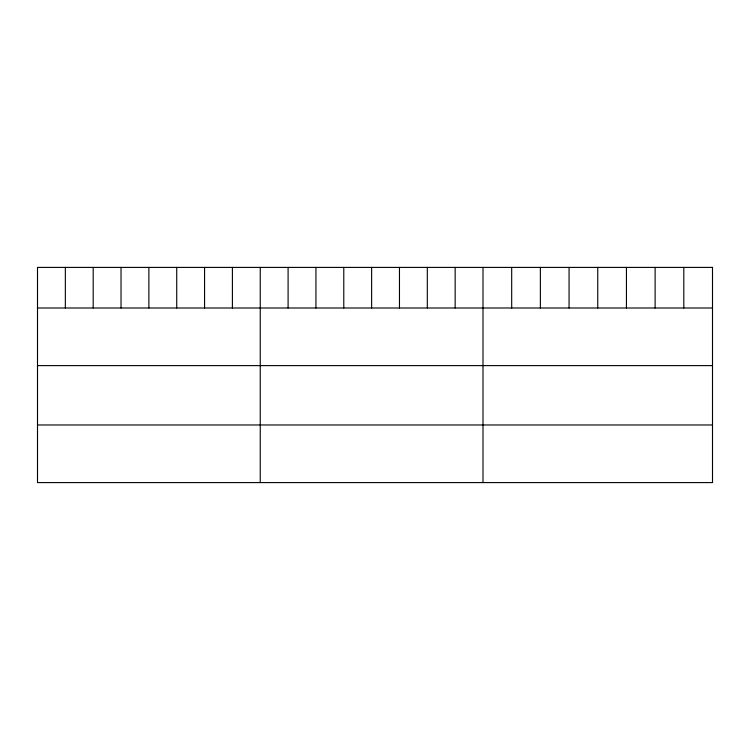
<?xml version="1.0" encoding="UTF-8"?>
<svg xmlns="http://www.w3.org/2000/svg" width="750" height="750" viewBox="0 0 750 750"><rect width="100%" height="100%" fill="white"/><g stroke="black" fill="none" stroke-linecap="round" stroke-linejoin="round"><path stroke-width="1.12" d="M37.5 307.997L712.5 307.997M37.5 365.616L712.5 365.616M37.5 424.969L712.5 424.969M683.812 267.413L683.812 307.997M655.125 267.413L655.125 307.997M626.438 267.413L626.438 307.997M597.75 267.413L597.75 307.997M569.062 267.413L569.062 307.997M540.375 267.413L540.375 307.997M511.687 267.413L511.687 307.997M483 267.413L483 482.587M455.156 267.413L455.156 307.997M427.312 267.413L427.312 307.997M399.469 267.413L399.469 307.997M371.625 267.413L371.625 307.997M343.781 267.413L343.781 307.997M315.938 267.413L315.938 307.997M288.094 267.413L288.094 307.997M260.25 267.413L260.25 482.587M232.406 267.413L232.406 307.997M204.562 267.413L204.562 307.997M176.719 267.413L176.719 307.997M148.875 267.413L148.875 307.997M121.031 267.413L121.031 307.997M93.188 267.413L93.188 307.997M65.344 267.413L65.344 307.997M712.5 267.413L37.5 267.413L37.5 482.587L712.5 482.587L712.5 267.413"/></g></svg>
